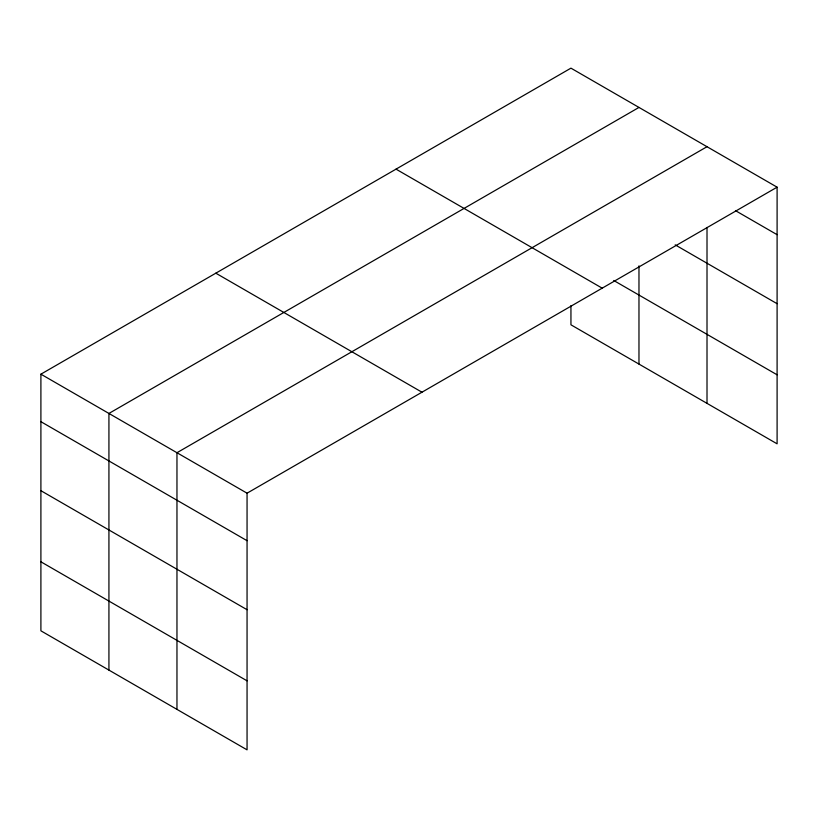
<?xml version="1.0" encoding="UTF-8"?>
<svg xmlns="http://www.w3.org/2000/svg" width="818" height="818" viewBox="0 0 818 818"><rect width="100%" height="100%" fill="white"/><g stroke="black" fill="none" stroke-linecap="round" stroke-linejoin="round"><path stroke-width="1.23" d="M40.9 374.174L247.056 493.193L247.056 749.85L40.9 630.821L40.9 374.174L570.944 68.15L777.1 187.179L777.1 443.826L570.944 324.807L570.944 305.635M638.97 107.434L108.927 413.448L108.927 670.106M707.008 146.708L176.964 452.722L176.964 709.38M247.056 493.193L777.1 187.179M735.484 210.655L777.1 234.684M675.187 244.858L777.1 303.703M613.735 280.492L777.1 374.808M396.024 169.142L602.181 288.161M215.819 273.181L421.976 392.211M40.9 421.679L247.056 540.698M40.9 490.698L247.056 609.717M40.9 561.802L247.056 680.832M707.008 227.445L707.008 403.356M638.97 265.86L638.97 364.082"/></g></svg>
